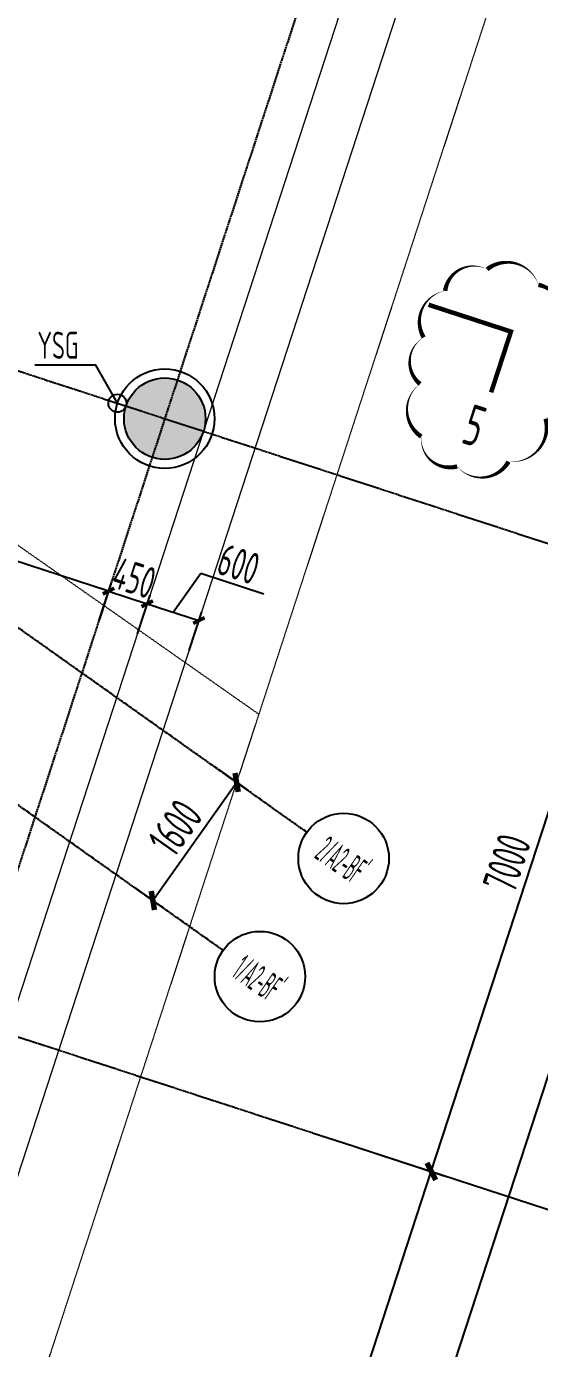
# Model space of a CAD drawing. Header units: millimetres. Extents: x 11639278 to 23698211, y -13072636 to -5537337.
# Drawn here: x 11873141 to 11878810, y -6343850 to -6329234 of the extents above; entities that cross this region are included whole.
import ezdxf
from ezdxf.enums import TextEntityAlignment as Align

# ---------------------------------------------------------------- set-up
doc = ezdxf.new("R2010")
doc.units = ezdxf.units.MM
doc.header["$LTSCALE"] = 10
for name, pattern in [('A2-RG-AXIS$0$CENTER', [2, 1.25, -0.25, 0.25, -0.25]), ('A2-RG-AXIS$0$DOTE', [2.4200000000000004, 2, -0.2, 0.02, -0.2]), ('A2-RI-F1$0$Overhead 1_16_', [2.5796875, 1.5875, -0.9921875])]:
    doc.linetypes.add(name, pattern=pattern)
for name, color, linetype in [('A2-RB-F1$0$$34$A-DIMS-100', 1, 'Continuous'), ('A2-RB-F1$0$A-DIMS-100', 1, 'Continuous'), ('A2-RG-AXIS$0$A-AXIS', 1, 'Continuous'), ('A2-RG-AXIS$0$A-DIMS-100', 1, 'Continuous'), ('A2-RG-AXIS$0$A-GRID', 1, 'A2-RG-AXIS$0$CENTER'), ('A2-RG-AXIS$0$A-SYMB', 4, 'Continuous'), ('A2-RI-F1$0$A-ROOF-DRAN', 175, 'Continuous'), ('A2-RI-F1$0$A-SYMB', 4, 'Continuous'), ('A2-RI-F1$0$A-SYMB-AREA', 4, 'Continuous'), ('A2-RI-F1$0$A-SYMB-NAME', 4, 'Continuous'), ('A2-RI-F1$0$A-WALL', 7, 'Continuous'), ('A2-RS-F1$0$A-HATH-GRAY', 8, 'Continuous'), ('A2-RS-F1$0$A-WALL-CONC', 6, 'Continuous')]:
    doc.layers.add(name, color=color, linetype=linetype)
doc.layers.add('A2-RI-F1$0$A-DETL-LLIN', color=3, linetype='Continuous', lineweight=5)
doc.layers.add('A2-RI-F1$0$A-FLOR-OVHD', color=8, linetype='A2-RI-F1$0$Overhead 1_16_', lineweight=5)
doc.styles.add('A2-RB-F1$0$$0$XD2008', font='hzs.shx', dxfattribs={"width": 0.7, "bigfont": 'hztxt.shx'})
doc.styles.add('A2-RB-F1$0$XD2008', font='hzs.shx', dxfattribs={"width": 0.7, "bigfont": 'hztxt.shx'})
doc.styles.add('A2-RG-AXIS$0$ECADI', font='hzs.shx', dxfattribs={"width": 0.7, "bigfont": 'hztxt.shx'})
doc.styles.add('A2-RG-AXIS$0$XD2008', font='hzs.shx', dxfattribs={"width": 0.7, "bigfont": 'hztxt.shx'})
doc.styles.add('A2-RI-F1$0$ECADI', font='hzs.shx', dxfattribs={"width": 0.7, "bigfont": 'hztxt.shx'})
doc.dimstyles.new('A2-RB-F1$0$$0$XD100$0', dxfattribs={"dimscale": 100, "dimtxt": 3.5, "dimasz": 1, "dimexe": 1, "dimexo": 2, "dimgap": 0.5, "dimtad": 1, "dimdec": 0, "dimdsep": 46, "dimtxsty": 'A2-RB-F1$0$$0$XD2008', "dimblk1": 'A2-RB-F1$0$$20$_ArchTick', "dimblk2": 'A2-RB-F1$0$$20$_ArchTick', "dimsah": 1, "dimcen": 2.5, "dimclrt": 4, "dimaunit": 1, "dimadec": 0, "dimazin": 0, "dimtfac": 1, "dimtdec": 0, "dimtix": 1, "dimtmove": 2, "dimatfit": 3, "dimfxl": 0, "dimtolj": 1, "dimtzin": 0, "dimarcsym": 0})
doc.dimstyles.new('A2-RB-F1$0$XD100', dxfattribs={"dimscale": 100, "dimtxt": 3.5, "dimasz": 1.5, "dimexe": 1, "dimexo": 2, "dimgap": 0.5, "dimtad": 1, "dimdec": 0, "dimdsep": 46, "dimtxsty": 'A2-RB-F1$0$XD2008', "dimcen": 2.5, "dimclrt": 4, "dimaunit": 1, "dimadec": 0, "dimazin": 0, "dimtfac": 1, "dimtdec": 0, "dimtix": 1, "dimtmove": 1, "dimatfit": 3, "dimfxl": 0, "dimtolj": 1, "dimtzin": 0, "dimarcsym": 0})
doc.dimstyles.new('A2-RB-F1$0$XD100$0', dxfattribs={"dimscale": 100, "dimtxt": 3.5, "dimasz": 1, "dimexe": 1, "dimexo": 2, "dimgap": 0.5, "dimtad": 1, "dimdec": 0, "dimdsep": 46, "dimtxsty": 'A2-RB-F1$0$XD2008', "dimblk1": 'A2-RB-F1$0$_ArchTick', "dimblk2": 'A2-RB-F1$0$_ArchTick', "dimsah": 1, "dimcen": 2.5, "dimclrt": 4, "dimaunit": 1, "dimadec": 0, "dimazin": 0, "dimtfac": 1, "dimtdec": 0, "dimtix": 1, "dimtmove": 1, "dimatfit": 3, "dimfxl": 0, "dimtolj": 1, "dimtzin": 0, "dimarcsym": 0})
doc.dimstyles.new('A2-RG-AXIS$0$XD150', dxfattribs={"dimscale": 300, "dimtxt": 2.5, "dimasz": 1.5, "dimexe": 1, "dimexo": 2, "dimgap": 0.5, "dimtad": 1, "dimdec": 0, "dimdsep": 46, "dimtxsty": 'A2-RG-AXIS$0$XD2008', "dimcen": 2.5, "dimclrt": 4, "dimaunit": 1, "dimadec": 3, "dimazin": 0, "dimtfac": 1, "dimtdec": 0, "dimtmove": 2, "dimatfit": 3, "dimfxl": 0, "dimtolj": 1, "dimtzin": 0, "dimarcsym": 0})
doc.dimstyles.new('A2-RG-AXIS$0$XD150$0', dxfattribs={"dimscale": 150, "dimtxt": 2.5, "dimasz": 1, "dimexe": 1, "dimexo": 2, "dimgap": 0.5, "dimtad": 1, "dimdec": 0, "dimdsep": 46, "dimtxsty": 'A2-RG-AXIS$0$XD2008', "dimblk": 'A2-RG-AXIS$0$_ArchTick', "dimcen": 2.5, "dimclrt": 4, "dimaunit": 1, "dimadec": 0, "dimazin": 0, "dimtfac": 1, "dimtdec": 0, "dimtmove": 2, "dimatfit": 3, "dimfxl": 0, "dimtolj": 1, "dimtzin": 0, "dimarcsym": 0})

# ---------------------------------------------------------------- blocks, each defined once
blk = doc.blocks.new('A2-RS-F1')
at = {"layer": 'A2-RS-F1$0$A-HATH-GRAY', "ltscale": 3}
h = blk.add_hatch(color=256, dxfattribs=at)
h.paths.add_polyline_path([(11844906.56044131, -6323395.852905449), (11843860.74415023, -6323054.971699168), (11843581.84834276, -6323910.618104999), (11844627.6689347, -6324251.500808042)], flags=17)
h.paths.add_polyline_path([(11860882.5898023, -6343275.370514884), (11862023.51222221, -6343647.251429699), (11861713.61803408, -6344598.016532997), (11860572.69072614, -6344226.134024941)])
h.paths.add_polyline_path([(11865221.17885351, -6329964.444590925), (11866362.10127343, -6330336.325505741), (11866052.2070853, -6331287.090609038), (11864911.27977736, -6330915.208100983)])
h.paths.add_polyline_path([(11863051.86161758, -6336619.977228878), (11864192.7840375, -6336991.858143694), (11863882.88984937, -6337942.623246991), (11862741.96254143, -6337570.740738936)])
edge = h.paths.add_edge_path()
edge.add_arc((11859128.83743993, -6350592.16642234), 550, 0, 360)
edge = h.paths.add_edge_path()
edge.add_arc((11856959.37186344, -6357247.678415939), 449.9999999999999, 0, 360)
edge = h.paths.add_edge_path()
edge.add_arc((11853166.7036085, -6357589.156732996), 449.9999999999999, 0, 360)
edge = h.paths.add_edge_path()
edge.add_arc((11867805.91486336, -6323970.623460723), 449.9999999999999, 0, 360)
h.paths.add_polyline_path([(11846029.99933785, -6316399.528479998), (11847075.84511347, -6316740.419391603), (11846796.94051941, -6317596.107446883), (11845751.09034457, -6317255.215101362)])
h.paths.add_polyline_path([(11843860.72775313, -6323054.921841158), (11844906.57352876, -6323395.812752763), (11844627.6689347, -6324251.500808042), (11843581.81875985, -6323910.608462522)])
h.paths.add_polyline_path([(11855493.2232798, -6327056.795293259), (11855968.60851452, -6327211.743280065), (11855813.66053308, -6327687.128498312), (11855338.275293, -6327532.180527976)])
h.paths.add_polyline_path([(11855338.21658511, -6327532.233471887), (11855813.60104128, -6327687.183847262), (11855968.55141665, -6327211.799391082), (11855493.16696048, -6327056.849015715)])
h.paths.add_polyline_path([(11848985.40852566, -6347022.975376734), (11849460.79376037, -6347177.923363539), (11849305.84577894, -6347653.308581786), (11848830.46053885, -6347498.36061145)])
h.paths.add_polyline_path([(11848830.40183097, -6347498.413555361), (11849305.78628714, -6347653.363930736), (11849460.73666251, -6347177.979474556), (11848985.35220633, -6347023.029099189)])
h.paths.add_polyline_path([(11841691.45616842, -6329710.315202315), (11842737.30194404, -6330051.206113921), (11842458.39734998, -6330906.8941692), (11841412.54717514, -6330566.00182368)])
edge = h.paths.add_edge_path()
edge.add_arc((11835566.99318758, -6350274.793449772), 549.9999999999999, 0, 360)
h.paths.add_polyline_path([(11837073.9534731, -6343876.82250524), (11838119.79927668, -6344217.713331052), (11838398.70995235, -6343362.021309935), (11837352.86414876, -6343021.130484126)])
h.paths.add_polyline_path([(11839243.2587376, -6337221.44012183), (11840289.10454118, -6337562.33094764), (11840568.01521684, -6336706.638926526), (11839522.16941326, -6336365.748100712)])
h.paths.add_polyline_path([(11843581.83347457, -6323910.663720283), (11844627.67927816, -6324251.554546096), (11844906.58995382, -6323395.862524978), (11843860.74415023, -6323054.971699168)])
edge = h.paths.add_edge_path()
edge.add_arc((11839855.8415427, -6353250.403283347), 449.9999999999999, 0, 360)
edge = h.paths.add_edge_path()
edge.add_arc((11857822.77974516, -6320716.701391344), 449.9999999999999, 0, 360)
edge = h.paths.add_edge_path()
edge.add_arc((11856666.24705885, -6324264.857165155), 499.9999999999999, 0, 360)
h.paths.add_polyline_path([(11855338.28447194, -6327532.255599339), (11855813.66892812, -6327687.205974705), (11855968.61930349, -6327211.821518534), (11855493.23484731, -6327056.871143163)])
h.paths.add_polyline_path([(11848830.26628793, -6347498.36937545), (11849305.65074411, -6347653.319750817), (11849460.60111947, -6347177.935294642), (11848985.2166633, -6347022.98491927)])
edge = h.paths.add_edge_path()
edge.add_arc((11848133.05237684, -6350444.060172903), 499.9999999999999, 0, 360)
edge = h.paths.add_edge_path()
edge.add_arc((11846511.2155728, -6355419.854289883), 449.9999999999999, 0, 360)
edge = h.paths.add_edge_path()
edge.add_arc((11865992.17153436, -6360191.697866529), 449.9999999999999, 0, 360)
edge = h.paths.add_edge_path()
edge.add_arc((11868161.44334964, -6353536.304580524), 449.9999999999999, 0, 360)
edge = h.paths.add_edge_path()
edge.add_arc((11870330.71516493, -6346880.911294518), 449.9999999999999, 0, 360)
edge = h.paths.add_edge_path()
edge.add_arc((11872499.98698021, -6340225.518008512), 449.9999999999999, 0, 360)
edge = h.paths.add_edge_path()
edge.add_arc((11874669.2587955, -6333570.124722506), 449.9999999999999, 0, 360)
edge = h.paths.add_edge_path()
edge.add_arc((11876838.53061078, -6326914.7314365), 449.9999999999999, 0, 360)
at = {"layer": 'A2-RS-F1$0$A-WALL-CONC'}
blk.add_circle((11874669.2587955, -6333570.124722506), 449.9999999999999, dxfattribs=at)
blk = doc.blocks.new('A2-RI-F1$0$5erhfh')
at = {"layer": 'A2-RI-F1$0$A-SYMB-AREA', "style": 'A2-RI-F1$0$ECADI', "width": 0.7}
blk.add_attdef('340M2', text='', height=2.5, dxfattribs=at).set_placement((0, 1.25), align=Align.MIDDLE_LEFT)
at = {"layer": 'A2-RI-F1$0$A-SYMB-NAME', "style": 'A2-RI-F1$0$ECADI', "width": 0.7}
blk.add_attdef('CHINESENAME', (-12.29193252821193, 3.0875), '', height=4.5, dxfattribs=at)
blk = doc.blocks.new('A2-RI-F1$0$45yrthfgh')
at = {"layer": 'A2-RI-F1$0$A-ROOF-DRAN'}
blk.add_lwpolyline([(39044.18165683933, 18301.33240422234), (38805.46340750158, 18722.99380762875), (38129.35514534637, 18722.99380762875)], dxfattribs=at)
blk.add_circle((39044.18165683933, 18301.33240422234), 100, dxfattribs=at)
ref = blk.add_blockref('A2-RI-F1$0$5erhfh', (37481.03222041205, 18483.08391330577), dxfattribs=dict(at, xscale=-100, yscale=100, zscale=100))
ref.add_attrib('CHINESENAME', 'YSG', (38160.22547321394, 18791.83391342498), dxfattribs={"layer": 'A2-RI-F1$0$A-SYMB-NAME', "height": 300, "style": 'A2-RI-F1$0$ECADI', "width": 0.7})
blk = doc.blocks.new('A2-RI-F1')
blk.add_circle((11874669.26352344, -6333570.006229871), 550)
at = {"layer": 'A2-RI-F1$0$A-DETL-LLIN'}
for p, q in [((11864898.49600731, -6366934.61637228), (11879262.36484851, -6322866.57918079)), ((11864513.97514536, -6366178.214556622), (11878505.9630335, -6323251.100040734))]:
    blk.add_line(p, q, dxfattribs=at)
at = {"layer": 'A2-RI-F1$0$A-FLOR-OVHD', "ltscale": 0.3}
blk.add_line((11869287.43701945, -6332332.320930584), (11875707.85594789, -6336836.747609589), dxfattribs=at)
blk.add_lwpolyline([(11832501.66685732, -6353064.161687121), (11845078.68183555, -6314477.484675723), (11879355.09688378, -6325647.469602646), (11871959.46383702, -6348337.897336116), (11872377.504388, -6348345.5697482), (11867157.72310665, -6364360.022661255), (11832494.41656819, -6353061.798514075)], dxfattribs=at)
at = {"layer": 'A2-RI-F1$0$A-SYMB', "const_width": 50}
blk.add_lwpolyline([(11877584.06461643, -6332311.289387439), (11878494.14702475, -6332607.924491227), (11878275.17014336, -6333279.749926002)], dxfattribs=at)
at = {"layer": 'Defpoints', "color": 3}
blk.add_lwpolyline([(11878229.79465263, -6331919.421090852, 0, 50, 0.52056705), (11877767.28284416, -6332157.131994797, 0, 50, 0.52056705), (11877767.28284416, -6332157.131994797, 0, 50, 0.52056705), (11877529.42148137, -6332672.17079654, 0, 50, 0.52056705), (11877529.42148137, -6332672.170796541, 0, 50, 0.52056705), (11877489.78224455, -6333187.209598278, 0, 50, 0.52056705), (11877489.78224455, -6333187.209598278, 0, 50, 0.52056705), (11877502.99316166, -6333768.279703385, 0, 50, 0.52056705), (11877502.99316166, -6333768.279703385, 0, 50, 0.52056705), (11877899.43092814, -6334098.43323993, 0, 50, 0.52056705), (11877899.43092814, -6334098.43323993, 0, 50, 0.52056705), (11878467.65601542, -6334045.61058147, 0, 50, 0.52056705), (11878467.65601542, -6334045.610581471, 0, 50, 0.52056705), (11878877.31118448, -6333570.188773575, 0, 50, 0.52056705), (11878877.31118448, -6333570.188773575, 0, 50, 0.52056705), (11878930.16782389, -6333068.35563645, 0, 50, 0.52056705), (11878930.16782389, -6333068.35563645, 0, 50, 0.52056705), (11879009.45278299, -6332566.522499326, 0, 50, 0.52056705), (11879009.45278299, -6332566.522499326, 0, 50, 0.52056705), (11878798.0197399, -6332091.10069143, 0, 50, 0.52056705), (11878798.0197399, -6332091.10069143, 0, 50, 0.52056705), (11878229.79465263, -6331919.421090851, 0, 0, 0)], format="xyseb", dxfattribs=at)
blk.add_blockref('A2-RS-F1', (0, 0))
ref = blk.add_blockref('A2-RI-F1$0$5erhfh', (11879001.49095653, -6334505.794301759), dxfattribs=dict(xscale=100.0000000002661, yscale=100.0000000002661, zscale=100.0000000002661, rotation=341.9467459264774))
ref.add_attrib('CHINESENAME', '5', (11877928.49413665, -6333831.316400092), dxfattribs={"layer": 'A2-RI-F1$0$A-SYMB-NAME', "height": 449.9999999999999, "rotation": 341.9467459342023, "style": 'A2-RI-F1$0$ECADI', "width": 0.7})
at = {"layer": 'A2-RI-F1$0$A-WALL'}
blk.add_blockref('A2-RI-F1$0$45yrthfgh', (11835102.15574038, -6351700.903868712), dxfattribs=at)
blk = doc.blocks.new('A2-RG-AXIS$0$_ArchTick')
at = {"color": 0, "linetype": 'ByBlock', "const_width": 0.4}
blk.add_lwpolyline([(-0.5, -0.5), (0.5, 0.5)], dxfattribs=at)
blk = doc.blocks.new('*D809')
at = {"layer": 'A2-RG-AXIS$0$A-DIMS-100', "color": 0, "lineweight": -2, "transparency": 16777216}
for p, q in [((11876758.65858434, -6341613.486278865), (11877756.96765535, -6341938.877037583)), ((11875445.08050323, -6348547.786009259), (11877614.35208329, -6341892.392646583)), ((11874589.38699963, -6348268.879640024), (11875587.69607529, -6348594.27040026))]:
    blk.add_line(p, q, dxfattribs=at)
at = {"layer": 'Defpoints', "color": 0, "transparency": 16777216}
for p in [(11876473.42744023, -6341520.517496863), (11877614.35208329, -6341892.392646583), (11874304.15585551, -6348175.910858022)]:
    blk.add_point(p, dxfattribs=at)
at = {"layer": 'A2-RG-AXIS$0$A-DIMS-100', "color": 0, "lineweight": -2, "transparency": 16777216, "xscale": 150, "yscale": 150, "zscale": 150}
for p, rotation in [((11877614.35208329, -6341892.392646583), 71.94704053343841), ((11875445.08050323, -6348547.786009259), 251.9470405334384)]:
    blk.add_blockref('A2-RG-AXIS$0$_ArchTick', p, dxfattribs=dict(at, rotation=rotation))
at = {"layer": 'A2-RG-AXIS$0$A-DIMS-100', "color": 4, "transparency": 16777216, "insert": (11876280.13904216, -6345138.741643669), "char_height": 375, "attachment_point": 5, "rotation": 71.94704053343841, "style": 'A2-RG-AXIS$0$XD2008'}
blk.add_mtext('\\A1;7000', dxfattribs=at)
blk = doc.blocks.new('*D810')
at = {"layer": 'A2-RG-AXIS$0$A-DIMS-100', "color": 0, "lineweight": -2, "transparency": 16777216}
for p, q in [((11878927.93016906, -6334958.092917707), (11879926.23920276, -6335283.483664267)), ((11877614.35205065, -6341892.392635942), (11879783.6236307, -6335236.999273265)), ((11876758.65858434, -6341613.486278865), (11877756.9676227, -6341938.877026943))]:
    blk.add_line(p, q, dxfattribs=at)
at = {"layer": 'Defpoints', "color": 0, "transparency": 16777216}
for p in [(11878642.69902494, -6334865.124135705), (11879783.6236307, -6335236.999273265), (11876473.42744023, -6341520.517496863)]:
    blk.add_point(p, dxfattribs=at)
at = {"layer": 'A2-RG-AXIS$0$A-DIMS-100', "color": 0, "lineweight": -2, "transparency": 16777216, "xscale": 150, "yscale": 150, "zscale": 150}
for p, rotation in [((11879783.6236307, -6335236.999273265), 71.94704053343841), ((11877614.35205065, -6341892.392635942), 251.9470405334384)]:
    blk.add_blockref('A2-RG-AXIS$0$_ArchTick', p, dxfattribs=dict(at, rotation=rotation))
at = {"layer": 'A2-RG-AXIS$0$A-DIMS-100', "color": 4, "transparency": 16777216, "insert": (11878449.41058958, -6338483.348270353), "char_height": 375, "attachment_point": 5, "rotation": 71.94704053343841, "style": 'A2-RG-AXIS$0$XD2008'}
blk.add_mtext('\\A1;7000', dxfattribs=at)
blk = doc.blocks.new('*D812')
at = {"layer": 'A2-RG-AXIS$0$A-DIMS-100', "color": 0, "lineweight": -2, "transparency": 16777216}
for p, q in [((11881382.47481131, -6328395.535308335), (11882951.24741189, -6328906.864034997)), ((11871497.38682192, -6363563.634785769), (11882808.63183982, -6328860.379644051)), ((11870071.2297934, -6363098.790450053), (11871640.00239399, -6363610.119176715))]:
    blk.add_line(p, q, dxfattribs=at)
at = {"layer": 'Defpoints', "color": 0, "transparency": 16777216}
for p in [(11881097.24366716, -6328302.566526443), (11882808.63183982, -6328860.379644051), (11869785.99864925, -6363005.821668161)]:
    blk.add_point(p, dxfattribs=at)
at = {"layer": 'A2-RG-AXIS$0$A-DIMS-100', "color": 0, "lineweight": -2, "transparency": 16777216, "xscale": 150, "yscale": 150, "zscale": 150}
for p, rotation in [((11882808.63183982, -6328860.379644051), 71.94704055555823), ((11871497.38682192, -6363563.634785769), 251.9470405555582)]:
    blk.add_blockref('A2-RG-AXIS$0$_ArchTick', p, dxfattribs=dict(at, rotation=rotation))
at = {"layer": 'A2-RG-AXIS$0$A-DIMS-100', "color": 4, "transparency": 16777216, "insert": (11876903.43207974, -6346130.659530753), "char_height": 375, "attachment_point": 5, "rotation": 71.94704055555823, "style": 'A2-RG-AXIS$0$XD2008'}
blk.add_mtext('\\A1;36500', dxfattribs=at)
blk = doc.blocks.new('*D821')
at = {"layer": 'A2-RG-AXIS$0$A-DIMS-100', "color": 0, "lineweight": -2, "transparency": 16777216}
for p, q in [((11875258.06524041, -6337446.924627418), (11875585.21431263, -6337678.842345578)), ((11874537.5188221, -6338897.380059663), (11875462.8436641, -6337592.093141666)), ((11874332.74039841, -6338752.211545415), (11874659.88947063, -6338984.129263574))]:
    blk.add_line(p, q, dxfattribs=at)
at = {"layer": 'Defpoints', "color": 0, "transparency": 16777216}
for p in [(11875013.32394336, -6337273.426219594), (11875462.8436641, -6337592.093141666), (11874087.99910136, -6338578.713137591)]:
    blk.add_point(p, dxfattribs=at)
at = {"layer": 'A2-RG-AXIS$0$A-DIMS-100', "color": 0, "lineweight": -2, "transparency": 16777216, "xscale": 150, "yscale": 150, "zscale": 150}
for p, rotation in [((11875462.8436641, -6337592.093141666), 54.66696937451481), ((11874537.5188221, -6338897.380059663), 234.6669693745148)]:
    blk.add_blockref('A2-RG-AXIS$0$_ArchTick', p, dxfattribs=dict(at, rotation=rotation))
at = {"layer": 'A2-RG-AXIS$0$A-DIMS-100', "color": 4, "transparency": 16777216, "insert": (11874786.03260818, -6338092.925493819), "char_height": 375, "attachment_point": 5, "rotation": 54.666969374514814, "style": 'A2-RG-AXIS$0$XD2008'}
blk.add_mtext('\\A1;1600', dxfattribs=at)
blk = doc.blocks.new('A2-RG-AXIS$0$ECADI-TAG-GRID')
at = {"color": 13}
blk.add_circle((0, 0), 5, dxfattribs=at)
at = {"style": 'A2-RG-AXIS$0$ECADI', "width": 0.7}
blk.add_attdef('GRID', text='', height=5, dxfattribs=at).set_placement((0, 0), align=Align.MIDDLE)
blk = doc.blocks.new('*D792')
at = {"layer": 'A2-RG-AXIS$0$A-DIMS-100', "color": 0, "lineweight": -2, "ltscale": 3, "transparency": 16777216}
blk.add_arc((11865636.64522695, -6330625.906195152), 5954.255126050122, 324.6655761921282, 341.9470404933483, dxfattribs=at)
at = {"layer": 'Defpoints', "color": 0, "ltscale": 3, "transparency": 16777216}
for p in [(11846413.53616189, -6316997.839551635), (11840967.23776884, -6322585.112555077), (11870815.17724133, -6333564.606636181), (11878927.92889912, -6334958.092503279), (11876238.3543392, -6338141.901543669)]:
    blk.add_point(p, dxfattribs=at)
at = {"layer": 'A2-RG-AXIS$0$A-DIMS-100', "color": 0, "lineweight": -2, "ltscale": 3, "transparency": 16777216, "xscale": 150, "yscale": 150, "zscale": 150}
for p, rotation in [((11871297.77523217, -6332471.105688449), 71.94704049334831), ((11870494.06856946, -6334069.536921248), 234.6655761921282)]:
    blk.add_blockref('A2-RG-AXIS$0$_ArchTick', p, dxfattribs=dict(at, rotation=rotation))
at = {"layer": 'A2-RG-AXIS$0$A-DIMS-100', "color": 4, "ltscale": 3, "transparency": 16777216, "insert": (11871378.07992697, -6333512.755017445), "char_height": 375, "attachment_point": 5, "rotation": 63.30630834273997, "style": 'A2-RG-AXIS$0$XD2008'}
blk.add_mtext('\\A1;17°16\'53"', dxfattribs=at)
blk = doc.blocks.new('A2-RB-F1$0$$20$_ArchTick')
at = {"color": 0, "linetype": 'ByBlock', "const_width": 0.4}
blk.add_lwpolyline([(-0.5, -0.5), (0.5, 0.5)], dxfattribs=at)
blk = doc.blocks.new('*D1094')
at = {"layer": 'A2-RB-F1$0$$34$A-DIMS-100', "color": 0, "lineweight": -2, "transparency": 16777216}
blk.add_arc((11853995.59001776, -6322370.949350424), 5110.358924947456, 314.984351834306, 324.6591762822143, dxfattribs=at)
at = {"layer": 'Defpoints', "color": 0, "transparency": 16777216}
for p in [(11846414.43585319, -6316995.079318626), (11856870.41711742, -6325247.347178748), (11857805.79238139, -6325776.551542399), (11858582.98514944, -6326960.850912149), (11876238.13436537, -6338143.353524478)]:
    blk.add_point(p, dxfattribs=at)
at = {"layer": 'A2-RB-F1$0$$34$A-DIMS-100', "color": 0, "lineweight": -2, "transparency": 16777216, "xscale": 100, "yscale": 100, "zscale": 100}
for p, rotation in [((11858164.24089707, -6325326.980166935), 54.65917628221432), ((11857608.1724239, -6325985.505574999), 224.984351834306)]:
    blk.add_blockref('A2-RB-F1$0$$20$_ArchTick', p, dxfattribs=dict(at, rotation=rotation))
at = {"layer": 'A2-RB-F1$0$$34$A-DIMS-100', "color": 4, "transparency": 16777216, "insert": (11857702.73724766, -6325501.318618974), "char_height": 350, "attachment_point": 5, "rotation": 49.82176405825204, "style": 'A2-RB-F1$0$$0$XD2008'}
blk.add_mtext('\\A1;9°40\'29"', dxfattribs=at)
blk = doc.blocks.new('A2-RB-F1$0$_ArchTick')
at = {"color": 0, "linetype": 'ByBlock', "const_width": 0.4}
blk.add_lwpolyline([(-0.5, -0.5), (0.5, 0.5)], dxfattribs=at)
blk = doc.blocks.new('*D1351')
at = {"layer": 'A2-RB-F1$0$A-DIMS-100', "color": 0, "lineweight": -2, "transparency": 16777216}
for p, q in [((11868709.88193841, -6334104.693328705), (11868849.2021732, -6333677.253844507)), ((11874047.73641122, -6335476.849344986), (11868818.21262027, -6333772.330905931)), ((11873939.40572936, -6335809.21176776), (11874078.72596415, -6335381.772283562))]:
    blk.add_line(p, q, dxfattribs=at)
at = {"layer": 'Defpoints', "color": 0, "transparency": 16777216}
for p in [(11868818.21262027, -6333772.330905931), (11868647.90283255, -6334294.847451553), (11873877.4266235, -6335999.365890609)]:
    blk.add_point(p, dxfattribs=at)
at = {"layer": 'A2-RB-F1$0$A-DIMS-100', "color": 0, "lineweight": -2, "transparency": 16777216, "xscale": 100, "yscale": 100, "zscale": 100}
for p, rotation in [((11868818.21262027, -6333772.330905931), 161.9470652825233), ((11874047.73641122, -6335476.849344986), 341.9470652825233)]:
    blk.add_blockref('A2-RB-F1$0$_ArchTick', p, dxfattribs=dict(at, rotation=rotation))
at = {"layer": 'A2-RB-F1$0$A-DIMS-100', "color": 4, "transparency": 16777216, "insert": (11872116.23070518, -6334579.851956831), "char_height": 350, "attachment_point": 5, "rotation": 341.94706528252334, "style": 'A2-RB-F1$0$XD2008'}
blk.add_mtext('\\A1;5500', dxfattribs=at)
blk = doc.blocks.new('*D1352')
at = {"layer": 'A2-RB-F1$0$A-DIMS-100', "color": 0, "lineweight": -2, "transparency": 16777216}
for p, q in [((11873939.40676837, -6335809.212141558), (11874078.72936014, -6335381.773431789)), ((11874047.73928253, -6335476.850322198), (11873952.66239212, -6335445.860244587)), ((11874047.73928253, -6335476.850322198), (11874475.55747291, -6335616.29660474)), ((11874367.22495875, -6335948.658424098), (11874506.54755052, -6335521.219714331)), ((11874475.55747291, -6335616.29660474), (11874570.63436332, -6335647.286682349))]:
    blk.add_line(p, q, dxfattribs=at)
at = {"layer": 'Defpoints', "color": 0, "transparency": 16777216}
for p in [(11874475.55747291, -6335616.29660474), (11873877.42661315, -6335999.365922375), (11874305.24480353, -6336138.812204915)]:
    blk.add_point(p, dxfattribs=at)
at = {"layer": 'A2-RB-F1$0$A-DIMS-100', "color": 0, "lineweight": -2, "transparency": 16777216, "xscale": 100, "yscale": 100, "zscale": 100}
for p, rotation in [((11874047.73928253, -6335476.850322198), 341.9467490982071), ((11874475.55747291, -6335616.29660474), 161.9467490982071)]:
    blk.add_blockref('A2-RB-F1$0$_ArchTick', p, dxfattribs=dict(at, rotation=rotation))
at = {"layer": 'A2-RB-F1$0$A-DIMS-100', "color": 4, "transparency": 16777216, "insert": (11874331.37605234, -6335332.650460051), "char_height": 350, "attachment_point": 5, "rotation": 341.9467490982071, "style": 'A2-RB-F1$0$XD2008'}
blk.add_mtext('\\A1;450', dxfattribs=at)
blk = doc.blocks.new('*D1353')
at = {"layer": 'A2-RB-F1$0$A-DIMS-100', "color": 0, "lineweight": -2, "transparency": 16777216}
for p, q in [((11874760.78815593, -6335709.266841408), (11875068.44380848, -6335279.002945764)), ((11875068.44380848, -6335279.002945764), (11875762.50510336, -6335505.230527985)), ((11874367.22496304, -6335948.658425498), (11874506.54756656, -6335521.219712431)), ((11874475.55748681, -6335616.296602139), (11875046.01882505, -6335802.237080676)), ((11874937.68630129, -6336134.598904034), (11875077.00890481, -6335707.160190968))]:
    blk.add_line(p, q, dxfattribs=at)
at = {"layer": 'Defpoints', "color": 0, "transparency": 16777216}
for p in [(11875046.01882505, -6335802.237080676), (11874305.24480353, -6336138.812204915), (11874875.70614178, -6336324.752683451)]:
    blk.add_point(p, dxfattribs=at)
at = {"layer": 'A2-RB-F1$0$A-DIMS-100', "color": 0, "lineweight": -2, "transparency": 16777216, "xscale": 100, "yscale": 100, "zscale": 100}
for p, rotation in [((11874475.55748681, -6335616.296602139), 161.9467478049549), ((11875046.01882505, -6335802.237080676), 341.9467478049549)]:
    blk.add_blockref('A2-RB-F1$0$_ArchTick', p, dxfattribs=dict(at, rotation=rotation))
at = {"layer": 'A2-RB-F1$0$A-DIMS-100', "color": 4, "transparency": 16777216, "insert": (11875485.20213537, -6335178.19373503), "char_height": 350, "attachment_point": 5, "rotation": 341.94674780495495, "style": 'A2-RB-F1$0$XD2008'}
blk.add_mtext('\\A1;600', dxfattribs=at)
blk = doc.blocks.new('*D1003')
at = {"layer": 'A2-RB-F1$0$$34$A-DIMS-100', "color": 0, "lineweight": -2, "transparency": 16777216}
blk.add_arc((11861131.9509688, -6329393.628311327), 1310.539537284741, 101.9470509566919, 144.6655761921279, dxfattribs=at)
at = {"layer": 'Defpoints', "color": 0, "transparency": 16777216}
for p in [(11845488.17958158, -6318303.103969012), (11860658.23270713, -6327154.78749188), (11860553.61595342, -6328217.60004263), (11861131.9509688, -6329393.628311325), (11875313.56968471, -6339447.571423201)]:
    blk.add_point(p, dxfattribs=at)
at = {"layer": 'A2-RB-F1$0$$34$A-DIMS-100', "color": 0, "lineweight": -2, "transparency": 16777216, "xscale": 100, "yscale": 100, "zscale": 100}
for p, rotation in [((11860860.65924376, -6328111.475949589), 11.94705095669192), ((11860062.82557781, -6328635.68057096), 234.6655761921278)]:
    blk.add_blockref('A2-RB-F1$0$$20$_ArchTick', p, dxfattribs=dict(at, rotation=rotation))
at = {"layer": 'A2-RB-F1$0$$34$A-DIMS-100', "color": 4, "transparency": 16777216, "insert": (11860270.45947658, -6328082.447739091), "char_height": 350, "attachment_point": 5, "rotation": 33.30631357438851, "style": 'A2-RB-F1$0$$0$XD2008'}
blk.add_mtext('\\A1;42°43\'7"', dxfattribs=at)
blk = doc.blocks.new('*D1014')
at = {"layer": 'A2-RB-F1$0$A-DIMS-100', "color": 0, "lineweight": -2, "transparency": 16777216}
blk.add_arc((11863024.29709659, -6337136.882343359), 1389.312072265571, 86.94753216731995, 161.9470404933447, dxfattribs=at)
at = {"layer": 'Defpoints', "color": 0, "transparency": 16777216}
for p in [(11838797.96618413, -6329240.505916236), (11863267.88610775, -6332568.966734734), (11862505.03514189, -6335848.257084973), (11863051.86161758, -6336619.977228878), (11876758.6573144, -6341613.48586444)]:
    blk.add_point(p, dxfattribs=at)
at = {"layer": 'A2-RB-F1$0$A-DIMS-100', "color": 0, "lineweight": -2, "transparency": 16777216, "xscale": 100, "yscale": 100, "zscale": 100}
for p, rotation in [((11863098.27854186, -6335749.541440804), 356.9475321673199), ((11861703.38019054, -6336706.340171834), 251.9470404933447)]:
    blk.add_blockref('A2-RB-F1$0$_ArchTick', p, dxfattribs=dict(at, rotation=rotation))
at = {"layer": 'A2-RB-F1$0$A-DIMS-100', "color": 4, "transparency": 16777216, "insert": (11862111.16505847, -6335805.644818485), "char_height": 350, "attachment_point": 5, "rotation": 34.44728633033305, "style": 'A2-RB-F1$0$XD2008'}
blk.add_mtext('\\A1;75°', dxfattribs=at)
blk = doc.blocks.new('*D1043')
at = {"layer": 'A2-RB-F1$0$$34$A-DIMS-100', "color": 0, "lineweight": -2, "transparency": 16777216}
blk.add_arc((11860721.55076849, -6327141.390001004), 905.4651322333528, 144.6655761921288, 191.9470509252889, dxfattribs=at)
at = {"layer": 'Defpoints', "color": 0, "transparency": 16777216}
for p in [(11846413.53616189, -6316997.839551633), (11859818.09043198, -6327081.169356346), (11860599.53235438, -6327167.207982507), (11859549.70847577, -6327389.341122642), (11876238.3543392, -6338141.901543668)]:
    blk.add_point(p, dxfattribs=at)
at = {"layer": 'A2-RB-F1$0$$34$A-DIMS-100', "color": 0, "lineweight": -2, "transparency": 16777216, "xscale": 100, "yscale": 100, "zscale": 100}
for p, rotation in [((11859982.88113206, -6326617.71617703), 54.66557619212882), ((11859835.69862525, -6327328.828220197), 281.9470509252889)]:
    blk.add_blockref('A2-RB-F1$0$$20$_ArchTick', p, dxfattribs=dict(at, rotation=rotation))
at = {"layer": 'A2-RB-F1$0$$34$A-DIMS-100', "color": 4, "transparency": 16777216, "insert": (11859581.90676516, -6326796.5), "char_height": 350, "attachment_point": 5, "rotation": 73.16263160882652, "style": 'A2-RB-F1$0$$0$XD2008'}
blk.add_mtext('\\A1;47°16\'53"', dxfattribs=at)
blk = doc.blocks.new('A2-RG-AXIS')
at = {"layer": 'A2-RG-AXIS$0$A-AXIS'}
blk.add_line((11876758.6573144, -6341613.485864437), (11879040.50772557, -6342357.236619791), dxfattribs=at)
at = {"layer": 'A2-RG-AXIS$0$A-GRID', "linetype": 'A2-RG-AXIS$0$DOTE'}
for p, q in [((11876238.3543392, -6338141.901543668), (11846413.53616189, -6316997.839551634)), ((11875313.56968471, -6339447.571423201), (11845488.17958158, -6318303.103969011)), ((11878378.07715797, -6322191.250791802), (11865217.4337792, -6362568.513488524)), ((11840967.23776884, -6322585.112555077), (11878927.92889912, -6334958.092503279)), ((11838797.96618413, -6329240.505916234), (11876758.6573144, -6341613.485864437))]:
    blk.add_line(p, q, dxfattribs=at)
at = {"layer": 'A2-RG-AXIS$0$A-SYMB'}
ref = blk.add_blockref('A2-RG-AXIS$0$ECADI-TAG-GRID', (11876645.5764586, -6338432.022458929), dxfattribs=dict(at, xscale=99.99999999997956, yscale=99.99999999997956, zscale=99.99999999997956, rotation=325.4399999999224))
ref.add_attrib('GRID', "2/A2-BF'", dxfattribs={"layer": '0', "extrusion": (0, 0, -1), "height": 300, "rotation": 34.55999999414512, "style": 'A2-RG-AXIS$0$ECADI', "text_generation_flag": 2, "width": 0.4}).set_placement((-11876645.5764586, -6338432.022458929), align=Align.MIDDLE)
ref = blk.add_blockref('A2-RG-AXIS$0$ECADI-TAG-GRID', (11875720.67234239, -6339737.859945388), dxfattribs=dict(at, xscale=99.99999999997956, yscale=99.99999999997956, zscale=99.99999999997956, rotation=325.4399999999224))
ref.add_attrib('GRID', "1/A2-BF'", dxfattribs={"layer": '0', "extrusion": (0, 0, -1), "height": 300, "rotation": 34.55999999414512, "style": 'A2-RG-AXIS$0$ECADI', "text_generation_flag": 2, "width": 0.4}).set_placement((-11875720.67234239, -6339737.859945388), align=Align.MIDDLE)
at = {"layer": 'A2-RG-AXIS$0$A-DIMS-100', "ltscale": 3}
dim = blk.add_angular_dim_2l(base=(11870815.17724133, -6333564.606636181), line1=((11840967.23776884, -6322585.112555077), (11878927.92889912, -6334958.092503279)), line2=((11876238.3543392, -6338141.901543668), (11846413.53616189, -6316997.839551634)), dimstyle='A2-RG-AXIS$0$XD150', override={"dimscale": 150, "dimasz": 1, "dimblk": 'A2-RG-AXIS$0$_ArchTick', "dimadec": 4}, dxfattribs=at)
dim.commit()
dim.dimension.update_dxf_attribs({"geometry": '*D792', "text_midpoint": (11871378.07992697, -6333512.755017444)})
at = {"layer": 'A2-RG-AXIS$0$A-DIMS-100'}
for p1, p2, distance, picture, middle in [((11869785.99864925, -6363005.821668161), (11881097.24366716, -6328302.566526443), -1800.001375470765, '*D812', (11876903.43207974, -6346130.659530753)), ((11874087.99910135, -6338578.71313759), (11875013.32394335, -6337273.426219594), -551.0141437076765, '*D821', (11874786.03260818, -6338092.925493819))]:
    dim = blk.add_aligned_dim(p1=p1, p2=p2, distance=distance, dimstyle='A2-RG-AXIS$0$XD150$0', dxfattribs=at)
    dim.commit()
    dim.dimension.update_dxf_attribs({"geometry": picture, "text_midpoint": middle})
for base, p1, p2, picture, middle in [((11879783.6236307, -6335236.999273265), (11876473.42744023, -6341520.517496863), (11878642.69902494, -6334865.124135705), '*D810', (11878449.41058958, -6338483.348270353)), ((11877614.35208329, -6341892.392646583), (11874304.15585552, -6348175.910858022), (11876473.42744023, -6341520.517496863), '*D809', (11876280.13904216, -6345138.741643669))]:
    dim = blk.add_linear_dim(base=base, p1=p1, p2=p2, angle=251.9470405334384, dimstyle='A2-RG-AXIS$0$XD150$0', dxfattribs=at)
    dim.commit()
    dim.dimension.update_dxf_attribs({"geometry": picture, "text_midpoint": middle})
blk = doc.blocks.new('A2-RB-F1')
at = {"layer": 'A2-RB-F1$0$$34$A-DIMS-100'}
dim = blk.add_angular_dim_2l(base=(11859818.09043198, -6327081.169356346), line1=((11859549.70847577, -6327389.341122643), (11860599.53235438, -6327167.207982508)), line2=((11876238.3543392, -6338141.901543668), (11846413.53616189, -6316997.839551634)), dimstyle='A2-RB-F1$0$$0$XD100$0', override={"dimadec": 4}, dxfattribs=at)
dim.commit()
dim.dimension.update_dxf_attribs({"geometry": '*D1043', "text_midpoint": (11859581.90676516, -6326796.5), "dimtype": 130})
for base, line1, line2, picture, middle in [((11857805.79238139, -6325776.551542399), ((11856870.41711742, -6325247.347178745), (11858582.98514944, -6326960.850912147)), ((11846414.43585319, -6316995.079318625), (11876238.13436537, -6338143.353524477)), '*D1094', (11857702.73724766, -6325501.318618974)), ((11860553.61595342, -6328217.60004263), ((11875313.56968471, -6339447.571423201), (11845488.17958158, -6318303.103969011)), ((11860658.23270713, -6327154.78749188), (11861131.9509688, -6329393.628311325)), '*D1003', (11860270.45947658, -6328082.447739092))]:
    dim = blk.add_angular_dim_2l(base=base, line1=line1, line2=line2, dimstyle='A2-RB-F1$0$$0$XD100$0', override={"dimadec": 4}, dxfattribs=at)
    dim.commit()
    dim.dimension.update_dxf_attribs({"geometry": picture, "text_midpoint": middle})
at = {"layer": 'A2-RB-F1$0$A-DIMS-100'}
dim = blk.add_angular_dim_2l(base=(11862505.03514189, -6335848.257084973), line1=((11838797.96618413, -6329240.505916234), (11876758.6573144, -6341613.485864437)), line2=((11863051.86161758, -6336619.977228877), (11863267.88610775, -6332568.966734733)), dimstyle='A2-RB-F1$0$XD100', override={"dimasz": 1, "dimblk1": 'A2-RB-F1$0$_ArchTick', "dimblk2": 'A2-RB-F1$0$_ArchTick', "dimsah": 1}, dxfattribs=at)
dim.commit()
dim.dimension.update_dxf_attribs({"geometry": '*D1014', "text_midpoint": (11862111.16505847, -6335805.644818485)})
for base, p1, p2, angle, picture, middle in [((11868818.21262027, -6333772.330905931), (11873877.4266235, -6335999.365890609), (11868647.90283255, -6334294.847451554), 161.9470652825113, '*D1351', (11872046.50421108, -6334793.775345035)), ((11875046.01882505, -6335802.237080676), (11874305.24480353, -6336138.812204915), (11874875.70614178, -6336324.752683452), 341.94674780489976, '*D1353', (11875115.98225334, -6335294.497985642))]:
    dim = blk.add_linear_dim(base=base, p1=p1, p2=p2, angle=angle, dimstyle='A2-RB-F1$0$XD100$0', dxfattribs=at)
    dim.commit()
    dim.dimension.update_dxf_attribs({"geometry": picture, "text_midpoint": middle, "dimtype": 129})
dim = blk.add_aligned_dim(p1=(11873877.42661315, -6335999.365922374), p2=(11874305.24480353, -6336138.812204915), distance=549.5716129657196, dimstyle='A2-RB-F1$0$XD100$0', dxfattribs=at)
dim.commit()
dim.dimension.update_dxf_attribs({"geometry": '*D1352', "text_midpoint": (11874331.37605234, -6335332.650460051)})

msp = doc.modelspace()

# ---------------------------------------------------------------- block references
for name in ['A2-RI-F1', 'A2-RB-F1', 'A2-RG-AXIS']:
    msp.add_blockref(name, (0, 0))

doc.saveas('drawing.dxf')
